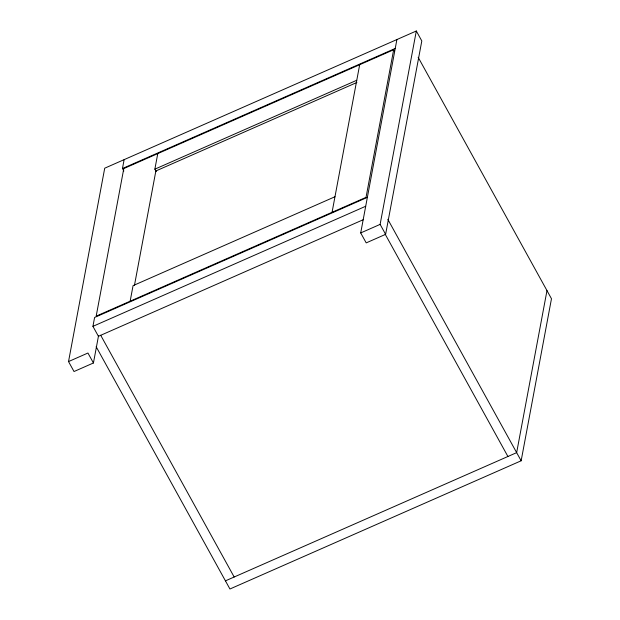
<?xml version="1.0" encoding="UTF-8"?>
<svg xmlns="http://www.w3.org/2000/svg" width="620" height="620" viewBox="0 0 620 620"><rect width="100%" height="100%" fill="white"/><g stroke="black" fill="none" stroke-linecap="round" stroke-linejoin="round"><path stroke-width="0.93" d="M98.58 335.49L93.434 362.979L74.02 371.527L68.526 361.576L104.718 168.191L416.314 31L421.809 40.951L385.617 234.337L366.203 242.885L360.708 232.934L396.901 39.548M363.227 219.72L98.425 336.303L92.93 326.353L94.597 317.463L367.365 197.369M123.845 171.019L122.466 168.532L124.132 159.642M130.154 301.196L133.067 285.634L334.971 196.742M156.24 171.647L154.861 169.159L157.775 153.597M134.416 285.556L155.86 170.973L356.887 82.468M332.064 212.304L359.685 64.705M393.661 49.747L366.033 197.346L96.177 316.154L123.799 168.562L393.661 49.747L394.576 51.406M385.617 234.337L380.122 224.386L416.314 31M546.98 290.602L516.654 452.646L225.44 580.855M96.147 346.688L229.935 589L521.149 460.784L551.475 298.739L418.151 57.273M122.466 168.532L395.242 48.438M154.861 169.159L356.771 80.267M92.93 326.353L365.707 206.258M68.526 361.576L87.939 353.028L93.434 362.979M360.708 232.934L380.122 224.386M387.826 219.317L521.149 460.784M385.16 234.159L507.912 456.49M100.68 335.234L234.174 577.011"/></g></svg>
